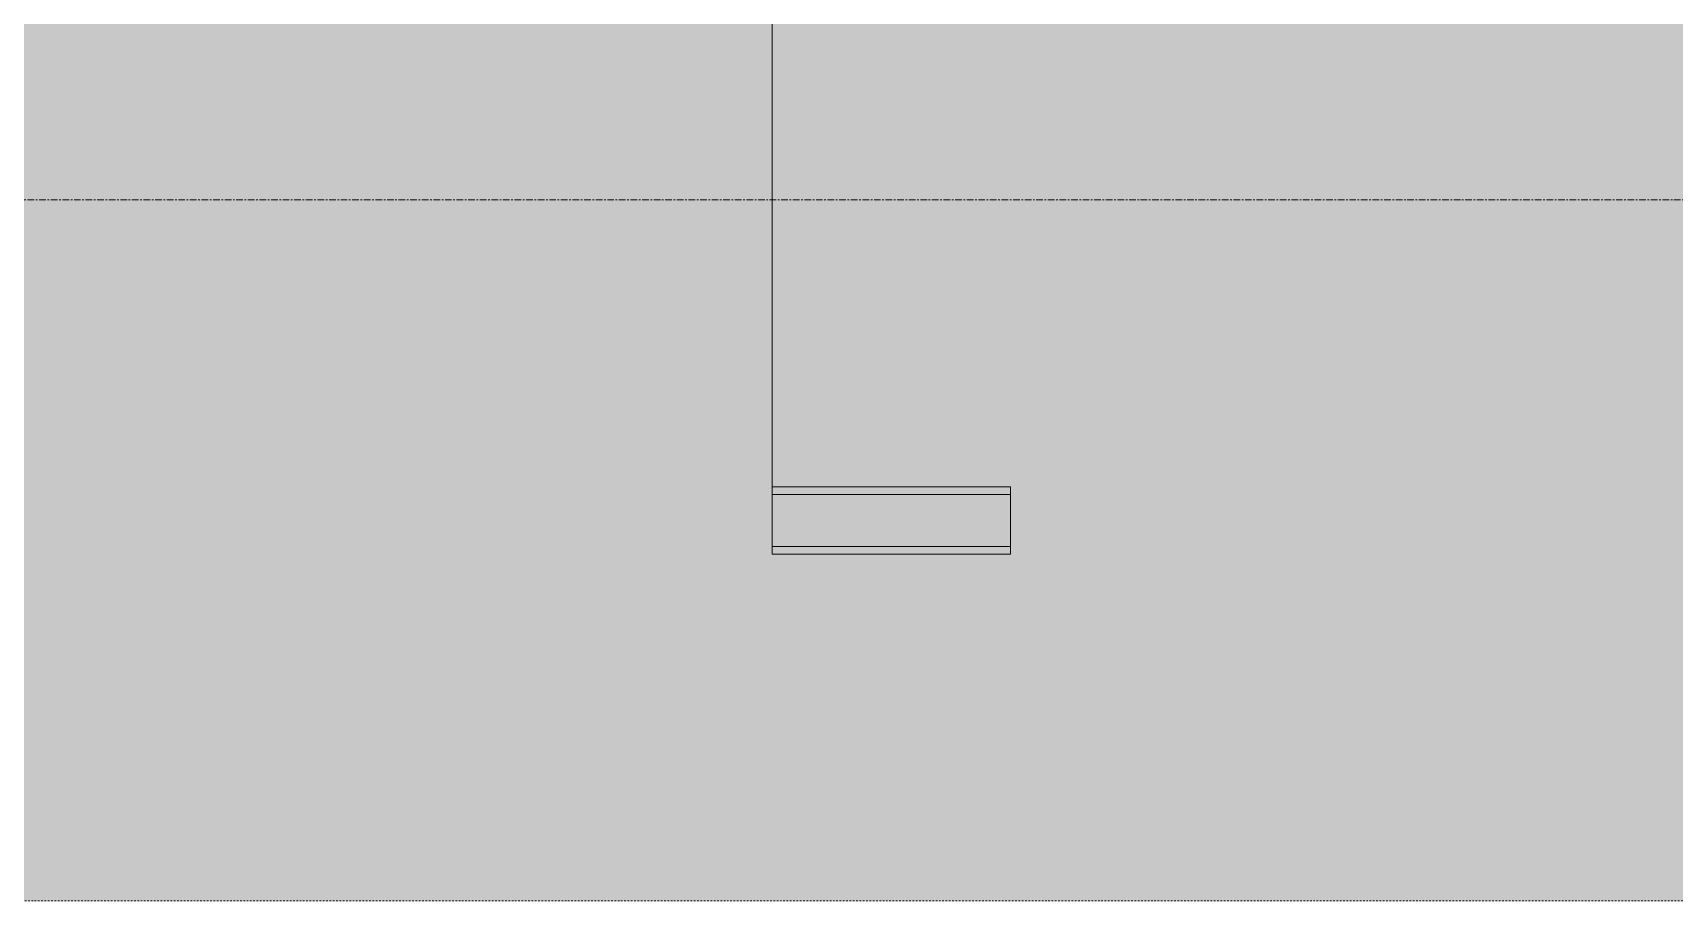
# Model space of a CAD drawing. Header units: inches. Extents: x -3210 to -1935, y -327 to 478.
# Drawn here: x -3064.3 to -2940.5, y -196.9 to -131.4 of the extents above; entities that cross this region are included whole.
import ezdxf

# ---------------------------------------------------------------- set-up
doc = ezdxf.new("R2010")
doc.units = ezdxf.units.IN
doc.header["$MEASUREMENT"] = 0
doc.linetypes.add('Aligning Line 1_8_', pattern=[0.25, 0.125, -0.125])
doc.linetypes.add('Grid Line 1_2_', pattern=[0.875, 0.5, -0.125, 0.125, -0.125])
for name, color, linetype, lineweight in [('A-FLOR-LEVL-1', 51, 'Grid Line 1_2_', 9), ('C-TOPO', 7, 'Continuous', 9), ('G-ANNO-SYMB', 111, 'Aligning Line 1_8_', 9), ('G-ANNO-SYMB-1', 111, 'Continuous', 9)]:
    doc.layers.add(name, color=color, linetype=linetype, lineweight=lineweight)

# ---------------------------------------------------------------- blocks, each defined once
blk = doc.blocks.new('Section - 3_32_ x 3_8_-54337-BUILDING SECTION - NORTH_SOUTH - LOOKING EAST')
at = {"layer": 'G-ANNO-SYMB-1'}
blk.add_hatch(color=256, dxfattribs=at).paths.add_polyline_path([(-2782.8, -166.82), (-2800.8, -166.82), (-2800.8, -171.32), (-2782.8, -171.32)], flags=0)
for p, q in [((-2800.8, -171.32), (-2800.8, -166.82)), ((-2800.8, -166.82), (-2782.8, -166.82)), ((-2782.8, -166.82), (-2782.8, -171.32)), ((-2782.8, -171.32), (-2800.8, -171.32))]:
    blk.add_line(p, q, dxfattribs=at)

msp = doc.modelspace()

# ---------------------------------------------------------------- hatches: boundary and pattern name
at = {"layer": 'C-TOPO'}
for points in [[(-2789.89424, -196.93641), (-2630.33668, -196.93641), (-2630.33668, -139), (-2637.33668, -139), (-2637.33668, -127), (-2630.33668, -127), (-2630.33668, -92), (-2639.00106, -92), (-2692.15594, -93.05882), (-2698.67681, -93.1268), (-2798.43224, -95.12699), (-2941.58668, -98.10938), (-2941.58668, -102.56641), (-2942.33668, -102.56641), (-2942.33668, -196.93641), (-2792.33668, -196.93641)], [(-3128.33668, -196.93641), (-2942.33668, -196.93641), (-2942.33668, -126.16402), (-3128.33668, -131.24995), (-3128.33668, -159.26691)]]:
    msp.add_hatch(color=256, dxfattribs=at).paths.add_polyline_path(points, flags=0)

# ---------------------------------------------------------------- linework, layer by layer
at = {"layer": 'A-FLOR-LEVL-1'}
msp.add_line((-1935.47917, -144), (-3194.57025, -144), dxfattribs=at)
at = {"layer": 'G-ANNO-SYMB'}
msp.add_line((-3146.19812, -196.89908), (-2664.96488, -196.89908), dxfattribs=at)
at = {"layer": 'G-ANNO-SYMB-1'}
for q in [(-3008.54874, -166.24211), (-3008.54874, -165.66368)]:
    msp.add_line((-3008.54874, 57.79006), q, dxfattribs=at)

# ---------------------------------------------------------------- block references
for p in [(-207.75, 1.15687), (-207.75, 0.57843)]:
    msp.add_blockref('Section - 3_32_ x 3_8_-54337-BUILDING SECTION - NORTH_SOUTH - LOOKING EAST', p, dxfattribs=at)

doc.saveas('drawing.dxf')
